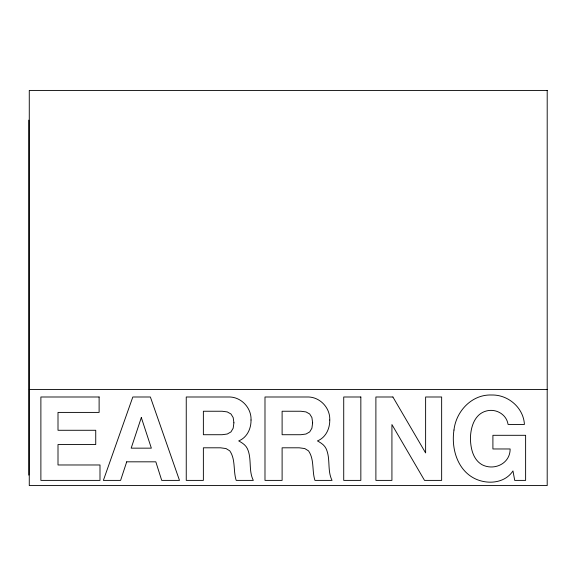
<?xml version="1.0" encoding="UTF-8"?>
<svg xmlns="http://www.w3.org/2000/svg" width="576" height="576" viewBox="0 0 576 576"><rect width="100%" height="100%" fill="white"/><g stroke="black" fill="none" stroke-linecap="round" stroke-linejoin="round"><path stroke-width="0.86" d="M29.275 389.441L547.2 389.441M28.8 120.125L28.8 475.135M453.974 430.034C451.094 448.51 457.438 470.534 475.51 478.937C488.009 484.682 504.907 483.235 512.971 470.93L514.714 480.391L525.622 480.391L525.622 435.305L492.905 435.305L492.905 448.97L510.134 448.97C510.257 463.752 493.891 471.125 481.781 464.566C473.04 459.331 470.714 448.481 470.441 439.042C470.412 428.054 474.192 414.18 486.252 411.019C495.864 408.305 506.556 414.274 508.061 424.44L524.419 424.44C523.555 407.722 508.075 394.531 491.594 395.006C471.924 394.243 456.041 411.214 453.974 430.034M251.028 420.005C251.179 428.63 247.075 437.558 238.702 440.914C241.992 442.757 245.52 444.823 247.32 448.56C252.05 458.626 248.285 470.477 253.318 480.391L236.196 480.391C233.078 470.758 235.771 459.446 229.759 450.842L226.03 448.56L220.493 447.804L203.371 447.804L203.371 480.391L186.25 480.391L186.25 396.994L228.233 396.994C240.725 396.425 251.568 407.592 251.028 420.005M329.76 420.005C329.911 428.63 325.814 437.558 317.441 440.914C320.724 442.757 324.259 444.823 326.052 448.56C330.782 458.626 327.024 470.477 332.05 480.391L314.935 480.391C311.818 470.758 314.51 459.446 308.498 450.842L304.762 448.56L299.225 447.804L282.11 447.804L282.11 480.391L264.989 480.391L264.989 396.994L306.972 396.994C319.464 396.425 330.307 407.592 329.76 420.005M233.906 422.806L233.172 428.234L230.962 431.914L227.282 434.016L222.127 434.722L203.371 434.722L203.371 411.242L222.127 411.242L227.282 411.926L230.962 413.986L233.172 417.564L233.906 422.806M312.638 422.806L311.904 428.234L309.694 431.914L306.014 434.016L300.866 434.722L282.11 434.722L282.11 411.242L300.866 411.242L306.014 411.926L309.694 413.986L311.904 417.564L312.638 422.806M126.706 461.822L120.6 480.391L103.37 480.391L132.818 396.994L150.372 396.994L179.489 480.391L161.712 480.391L155.822 461.822L126.706 461.822M141.322 417.55L131.177 448.157L151.351 448.157L141.322 417.55M547.2 90.425L29.275 90.425L29.275 485.575L547.2 485.575L547.2 90.425M99.115 396.994L40.882 396.994L40.882 480.391L99.994 480.391L99.994 464.976L58.003 464.976L58.003 444.535L95.738 444.535L95.738 430.279L58.003 430.279L58.003 412.409L99.115 412.409L99.115 396.994M360.842 396.994L343.721 396.994L343.721 480.391L360.842 480.391L360.842 396.994M392.904 396.994L375.89 396.994L375.89 480.391L391.925 480.391L391.925 424.555L424.526 480.391L441.648 480.391L441.648 396.994L425.621 396.994L425.621 452.945L392.904 396.994"/></g></svg>
